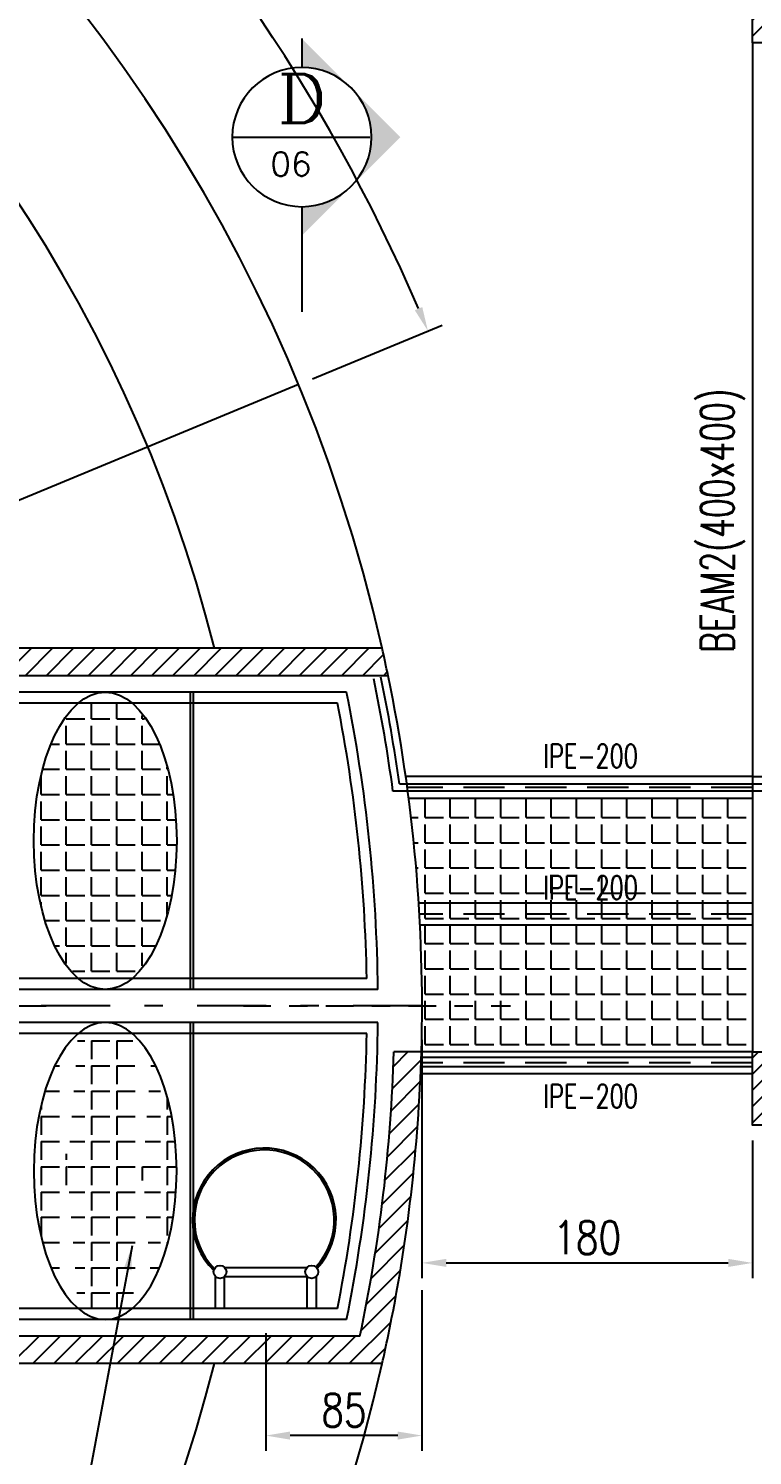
# Model space of a CAD drawing. Extents: x 0 to 9506, y 0 to 789.
# Drawn here: x 9394.72 to 9398.67, y 774.37 to 782.14 of the extents above; entities that cross this region are included whole.
import ezdxf
from ezdxf.enums import TextEntityAlignment as Align

# ---------------------------------------------------------------- set-up
doc = ezdxf.new("R2010")
doc.units = 0
doc.header["$LTSCALE"] = 3
doc.header["$MEASUREMENT"] = 0
for name, pattern in [('DASHDOT', [1, 0.5, -0.25, 0, -0.25]), ('DASHED2', [0.375, 0.25, -0.125]), ('HIDDEN', [0.375, 0.25, -0.125])]:
    doc.linetypes.add(name, pattern=pattern)
doc.layers.get('DEFPOINTS').update_dxf_attribs({"linetype": 'CONTINUOUS'})
for name, color, linetype in [('1', 1, 'CONTINUOUS'), ('1WALL', 3, 'CONTINUOUS'), ('2', 2, 'CONTINUOUS'), ('CUT', 1, 'DASHED2'), ('hid', 1, 'HIDDEN'), ('SEC.', 5, 'CONTINUOUS')]:
    doc.layers.add(name, color=color, linetype=linetype)
doc.styles.add('ROMANC', font='romanc.shx')
doc.styles.add('ROMANS', font='ROMANS.shx', dxfattribs={"width": 0.8})
doc.dimstyles.new('100 GHA', dxfattribs={"dimtxt": 0.135, "dimasz": 0.11, "dimexe": 0.06, "dimexo": 0.06, "dimgap": 0.025, "dimtad": 1, "dimdec": 0, "dimlfac": 100, "dimzin": 0, "dimdsep": 46, "dimtxsty": 'ROMANS', "dimcen": 0.5, "dimclrd": 1, "dimclre": 1, "dimclrt": 2, "dimadec": 0, "dimazin": 0, "dimtfac": 1, "dimtdec": 0, "dimtmove": 2, "dimatfit": 3, "dimfxl": 0.15, "dimtolj": 1, "dimtzin": 0, "dimlwd": -1, "dimlwe": -1, "dimarcsym": 0})

# ---------------------------------------------------------------- blocks, each defined once
blk = doc.blocks.new('*D78')
at = {"layer": '1WALL', "color": 1, "transparency": 16777216}
for p, q in [((9384.597502004393, 785.0702962304617), (9384.305155942202, 785.7760820587105)), ((9396.270335532601, 780.2352502717563), (9396.976121360849, 780.5275963339477))]:
    blk.add_line(p, q, dxfattribs=at)
blk.add_arc((9388.016395789145, 776.8163564870101), 9.613937075570224, 23.28668106972116, 111.7133189302769, dxfattribs=at)
for points in [[(9384.467876659737, 785.7277693277474), (9384.451318053909, 785.7685346631815), (9384.33730135052, 785.69847617798)], [(9396.86743232595, 780.6256117397284), (9396.826898178359, 780.6084949970736), (9396.898515480118, 780.495450925629)]]:
    blk.add_solid(points, dxfattribs=at)
at = {"layer": 'DEFPOINTS', "color": 0, "transparency": 16777216}
for p in [(9384.629647412714, 784.9926903497312), (9393.86898986167, 784.4436055792626), (9385.88555906102, 781.9606514152492), (9396.19272965187, 780.2031048634371), (9393.160690717388, 778.9471932151328)]:
    blk.add_point(p, dxfattribs=at)
at = {"layer": '1WALL', "color": 2, "transparency": 16777216, "insert": (9391.748300541434, 785.8259715534668), "char_height": 0.18, "attachment_point": 5, "rotation": 337.49999999999693, "style": 'ROMANS'}
blk.add_mtext('\\A1;90°', dxfattribs=at)
blk = doc.blocks.new('*D82')
at = {"layer": '1WALL', "color": 1, "transparency": 16777216}
for p, q in [((9396.865830799357, 776.6323564870155), (9396.865830799357, 775.3314992099228)), ((9398.666395692033, 776.0821587543165), (9398.666395692033, 775.3314992099228)), ((9396.997830799357, 775.4154992099227), (9398.534395692033, 775.4154992099227))]:
    blk.add_line(p, q, dxfattribs=at)
for points in [[(9396.997830799357, 775.4374992099227), (9396.997830799357, 775.3934992099227), (9396.865830799357, 775.4154992099227)], [(9398.534395692033, 775.4374992099227), (9398.534395692033, 775.3934992099227), (9398.666395692033, 775.4154992099227)]]:
    blk.add_solid(points, dxfattribs=at)
at = {"layer": 'DEFPOINTS', "color": 0, "transparency": 16777216}
for p in [(9396.865830799357, 776.7163564870154), (9398.666395692033, 776.1661587543165), (9398.666395692033, 775.4154992099227)]:
    blk.add_point(p, dxfattribs=at)
at = {"layer": '1WALL', "color": 2, "transparency": 16777216, "insert": (9397.766113245696, 775.5534992099227), "char_height": 0.18, "attachment_point": 5, "style": 'ROMANS'}
blk.add_mtext('\\A1;180', dxfattribs=at)
blk = doc.blocks.new('*D338')
at = {"layer": '1WALL', "color": 1, "transparency": 16777216}
for p, q in [((9396.865830799357, 775.2675174750566), (9396.865830799357, 774.3903026232077)), ((9396.01567466161, 775.032356487007), (9396.01567466161, 774.3903026232077)), ((9396.733830799358, 774.4743026232077), (9396.14767466161, 774.4743026232077))]:
    blk.add_line(p, q, dxfattribs=at)
for points in [[(9396.14767466161, 774.4963026232077), (9396.14767466161, 774.4523026232076), (9396.01567466161, 774.4743026232077)], [(9396.733830799358, 774.4963026232077), (9396.733830799358, 774.4523026232076), (9396.865830799357, 774.4743026232077)]]:
    blk.add_solid(points, dxfattribs=at)
at = {"layer": 'DEFPOINTS', "color": 0, "transparency": 16777216}
for p in [(9396.865830799357, 775.3515174750565), (9396.01567466161, 775.1163564870069), (9396.01567466161, 774.4743026232077)]:
    blk.add_point(p, dxfattribs=at)
at = {"layer": '1WALL', "color": 2, "transparency": 16777216, "insert": (9396.440752730483, 774.6123026232077), "char_height": 0.18, "attachment_point": 5, "style": 'ROMANS'}
blk.add_mtext('\\A1;85', dxfattribs=at)
blk = doc.blocks.new('SEC-1')
at = {"layer": 'SEC.'}
h = blk.add_hatch(color=9, dxfattribs=at)
h.paths.add_polyline_path([(-81.65216560798581, 0), (-40.82608280386192, -40.8260828043276, -0.4142135623731522), (-40.82608280386192, 40.8260828043567)])
h.paths.add_polyline_path([(-40.82608280386192, -40.8260828043276), (0, -81.6521656086843), (0, -57.73679999960586, -0.1989123673796554)])
h.paths.add_polyline_path([(-40.82608280386192, 40.8260828043567, -0.1989123673796816), (0, 57.73679999963497), (0, 81.65216560679255)])
at = {"layer": 'SEC.', "color": 9}
blk.add_line((0, 81.65216560679255), (0, 57.73679999998421), dxfattribs=at)
at = {"layer": 'SEC.', "color": 4}
blk.add_line((0, -57.73680000001331), (0, -144.9756075136829), dxfattribs=at)
blk.add_circle((0, 0), 57.73679999999998, dxfattribs=at)

msp = doc.modelspace()

# ---------------------------------------------------------------- hatches: boundary and pattern name
at = {"layer": '1WALL'}
h = msp.add_hatch(dxfattribs=at)
h.set_pattern_fill('ANSI31', color=1, scale=0.5, style=0)
h.set_pattern_definition([(45, (173.9669963695997, 55.50006303239866), (-0.04419417382415922, 0.04419417382415922), [])])
h.paths.add_polyline_path([(9398.666382807503, 782.4661525556), (9399.0663828075, 782.4661533306132), (9399.066383582509, 782.0661533306127), (9398.666383582511, 782.066152555605)])
h.paths.add_polyline_path([(9402.366382807491, 782.4661597244419), (9402.766382807493, 782.4661604994542), (9402.7663835825, 782.0661604994546), (9402.366383582503, 782.0661597244432)])
h.paths.add_polyline_path([(9398.666394917025, 776.5661587543134), (9399.066394917027, 776.5661595293238), (9399.066395692033, 776.1661595293251), (9398.666395692035, 776.1661587543156)])
h.paths.add_polyline_path([(9402.366394917019, 776.5661659231516), (9402.766394917015, 776.5661666981639), (9402.766395692026, 776.1661666981643), (9402.36639569203, 776.166165923152)])
h = msp.add_hatch(dxfattribs=at)
h.set_pattern_fill('ANSI31', color=1, scale=0.65, style=0)
h.set_pattern_definition([(45, (45.59462614780205, 36.570587305034), (-0.05745242597140698, 0.05745242597140699), [])])
edge = h.paths.add_edge_path()
edge.add_line((9396.648892531419, 774.8663564870068), (9390.922854115011, 774.8663564870068))
edge.add_arc((9388.016395789145, 776.8163564870067), 3.5, 33.85843665946493, 326.1415633405381, ccw=False)
edge.add_line((9390.922854115011, 778.7663564870068), (9396.648892531419, 778.7663564870066))
edge.add_arc((9388.016395789145, 776.8163564870067), 8.849999999998545, 11.735257474457626, 12.728943872678883, ccw=False)
edge.add_line((9396.681411657877, 778.6163564870067), (9390.84172762743, 778.6163564870068))
edge.add_arc((9388.016395789145, 776.8163564870067), 3.35, 32.50093917708018, 327.4990608229198)
edge.add_line((9390.84172762743, 775.0163564870068), (9396.528152364472, 775.0163564870068))
edge.add_arc((9388.016395789145, 776.8163564870067), 8.699999999998544, 348.0594560391999, 358.3520401327569)
edge.add_line((9396.712797406606, 776.5661587543143), (9396.862858421176, 776.5661587543143))
edge.add_arc((9388.016395789145, 776.8163564870067), 8.849999999998545, 348.2647425259516, 358.3799791660043, ccw=False)
edge.add_arc((9388.016395789145, 776.8163564870067), 8.849999999998545, 347.2710561273212, 348.2647425255424, ccw=False)
h = msp.add_hatch(dxfattribs=at)
h.set_pattern_fill('ANGLE', color=1, scale=0.5, style=0)
h.set_pattern_definition([(0, (28.29074500456954, -178.2063501614336), (0, 0.1375), [0.1, -0.0375]), (90, (28.29074500456954, -178.2063501614336), (-0.1375, 8.419446744138055e-18), [0.1, -0.0375])])
edge = h.paths.add_edge_path()
edge.add_ellipse((9395.14013738307, 777.7163564870066), major_axis=(0, 0.8099999999999454), ratio=0.4807829333225694, start_angle=202.1916065663275, end_angle=337.8083934336755)
edge.add_line((9395.287228676598, 778.4663564870066), (9394.993046089543, 778.4663564870066))
edge.add_ellipse((9395.14013738307, 777.7163564870066), major_axis=(0, 0.8099999999999454), ratio=0.4807829333225694, start_angle=22.19160656632447, end_angle=157.8083934336725)
edge.add_line((9394.993046089543, 776.9663564870068), (9395.287228676598, 776.9663564870068))
h = msp.add_hatch(dxfattribs=at)
h.set_pattern_fill('ANGLE', color=1, scale=0.5, style=0)
h.set_pattern_definition([(0, (143.1328125917498, 79.34313611250286), (0, 0.1375), [0.1, -0.0375]), (90, (143.1328125917498, 79.34313611250286), (-0.1375, 8.419446744138055e-18), [0.1, -0.0375])])
h.paths.add_polyline_path([(9396.793983421732, 777.9461597230697, -0.03909124558334267), (9396.86285842087, 776.5661587543143), (9398.666394917023, 776.5661587543143), (9398.666392073088, 777.94615972307)])
h = msp.add_hatch(dxfattribs=at)
h.set_pattern_fill('ANGLE', color=1, scale=0.5, style=0)
h.set_pattern_definition([(0, (28.29074500456954, 1731.839063135447), (0, -0.1375), [0.1, -0.0375]), (270, (28.29074500456954, 1731.839063135447), (-0.1375, -8.419446744138055e-18), [0.1, -0.0375])])
edge = h.paths.add_edge_path()
edge.add_ellipse((9395.14013738307, 775.9163564870066), major_axis=(0, -0.8099999999999454), ratio=0.4807829333225694, start_angle=22.19160656632448, end_angle=157.8083934336725, ccw=False)
edge.add_line((9395.287228676598, 775.1663564870066), (9394.993046089543, 775.1663564870066))
edge.add_ellipse((9395.14013738307, 775.9163564870066), major_axis=(0, -0.8099999999999454), ratio=0.4807829333225694, start_angle=202.1916065663275, end_angle=337.8083934336755, ccw=False)
edge.add_line((9394.993046089543, 776.6663564870064), (9395.287228676598, 776.6663564870064))

# ---------------------------------------------------------------- linework, layer by layer
at = {"layer": '1', "linetype": 'HIDDEN', "ltscale": 35}
for p, q in [((9395.79067466161, 775.3913564870072), (9396.240674661609, 775.3913564870072)), ((9395.79067466161, 775.3413564870071), (9396.240674661609, 775.3413564870071))]:
    msp.add_line(p, q, dxfattribs=at)
for centre, radius, start, end in [((9396.00710459028, 775.6505444434972), 0.3909059982528852, 317.4319604208591, 225.0837132331826), ((9396.007030245113, 775.6506451140376), 0.380815936233896, 317.5662257099912, 224.427785645861)]:
    msp.add_arc(centre, radius, start, end, dxfattribs=at)
at = {"layer": '1WALL'}
for p, q in [((9396.19272965187, 780.2031048634374), (9391.249974152934, 778.155748500287)), ((9396.40567466161, 778.4663564870067), (9391.103060655956, 778.4663564870066)), ((9398.666394917023, 778.0661597230699), (9396.777702305362, 778.0661597230701)), ((9398.666394917023, 777.94615972307), (9396.793983421732, 777.9461597230697)), ((9398.666393371392, 777.3761663106549), (9396.848672560245, 777.3761663106551)), ((9398.666393371392, 777.256166310655), (9396.855460633291, 777.2561663106546)), ((9396.56507989841, 776.9663564870067), (9391.513180026126, 776.9663564870067)), ((9396.56507989841, 776.6663564870067), (9391.513180026126, 776.6663564870067)), ((9398.666394917023, 776.5661587543143), (9396.86285842087, 776.5661587543143)), ((9398.666394917023, 776.4461587543144), (9396.858649666901, 776.4461587543143)), ((9396.40567466161, 775.1663564870067), (9391.103060655956, 775.1663564870066))]:
    msp.add_line(p, q, dxfattribs=at)
at = {"layer": '1WALL', "color": 4}
for p, q in [((9396.648892531419, 778.7663564870066), (9390.922854115011, 778.7663564870068)), ((9396.681411657877, 778.6163564870067), (9390.84172762743, 778.6163564870068)), ((9396.862858421176, 776.5661587543143), (9396.712797406606, 776.5661587543143)), ((9396.528152364472, 775.0163564870068), (9390.84172762743, 775.0163564870068)), ((9396.648892531419, 774.8663564870068), (9390.922854115011, 774.8663564870068))]:
    msp.add_line(p, q, dxfattribs=at)
at = {"layer": '1WALL', "color": 1}
for p, q in [((9396.454879065242, 778.5263564870065), (9391.00127434614, 778.5263564870065)), ((9396.625925393018, 776.9063564870069), (9391.455218261963, 776.9063564870066)), ((9391.516395789144, 776.8163564870049), (9394.817943669561, 776.8163564870067)), ((9396.625925393018, 776.7263564870066), (9391.455218261963, 776.7263564870068)), ((9396.454879065242, 775.1063564870069), (9391.00127434614, 775.1063564870069))]:
    msp.add_line(p, q, dxfattribs=at)
at = {"layer": '1WALL', "color": 251}
for p, q in [((9395.605729297498, 776.9063564870069), (9395.605729297498, 778.5263564870065)), ((9395.620729297498, 776.9063564870069), (9395.620729297498, 778.5263564870065)), ((9395.605729297498, 775.106356487007), (9395.605729297497, 776.7263564870066)), ((9395.620729297498, 775.106356487007), (9395.620729297496, 776.7263564870066))]:
    msp.add_line(p, q, dxfattribs=at)
at = {"layer": '1WALL', "color": 1, "linetype": 'DASHDOT', "ltscale": 0.25}
msp.add_line((9396.866395789144, 776.8163564870067), (9378.166395789147, 776.8163564870067), dxfattribs=at)
msp.add_line((9396.866395789144, 776.8163564870067), (9378.166395789147, 776.8163564870067), dxfattribs=at)
at = {"layer": '1WALL', "color": 1, "linetype": 'DASHDOT', "ltscale": 0.1}
msp.add_line((9395.892858267542, 776.8163564870067), (9397.348600327454, 776.8163564870066), dxfattribs=at)
at = {"layer": '1WALL', "color": 4}
for points in [[(9398.666382807502, 782.4661587542988), (9399.066382807498, 782.466159529312), (9399.066383582507, 782.0661595293114), (9398.66638358251, 782.0661587543037), (9398.666382807502, 782.4661587542988)], [(9398.666394917023, 776.5661587543143), (9399.066394917025, 776.5661595293248), (9399.06639569203, 776.1661595293251), (9398.666395692033, 776.1661587543165), (9398.666394917023, 776.5661587543143)]]:
    msp.add_lwpolyline(points, dxfattribs=at)
at = {"layer": '1WALL', "color": 2}
for radius, start, end in [(8.849999999998545, 12.7289438731229, 347.2710561268771), (8.849999999998545, 12.7289438731229, 347.2710561273211), (7.961169337500905, 14.17822249137397, 345.821777508626)]:
    msp.add_arc((9388.016395789145, 776.8163564870067), radius, start, end, dxfattribs=at)
at = {"layer": '1WALL', "color": 4}
for radius, start, end in [(8.849999999998545, 11.73525747445763, 12.72894387267884), (8.699999999998544, 348.0594560391999, 358.3520401327569), (8.849999999998545, 348.2647425259516, 358.3799791660043), (8.849999999998545, 347.2710561273211, 348.2647425255424)]:
    msp.add_arc((9388.016395789145, 776.8163564870067), radius, start, end, dxfattribs=at)
at = {"layer": '1WALL'}
for radius, start, end in [(8.849999999998545, 358.3799791659482, 11.73525747445763), (8.549999999998544, 1.005240685431704, 11.12688833618963), (8.549999999998544, 348.8731116638104, 358.9947593145683)]:
    msp.add_arc((9388.016395789145, 776.8163564870067), radius, start, end, dxfattribs=at)
at = {"layer": '1WALL', "color": 1}
for start, end in [(0.5989214943785616, 11.45546942641952), (348.5445305735871, 359.4010785056215)]:
    msp.add_arc((9388.016395789145, 776.8163564870067), 8.609999999998545, start, end, dxfattribs=at)
at = {"layer": '1WALL', "color": 2}
msp.add_ellipse((9395.14013738307, 777.7163564870066), major_axis=(0, 0.8099999999999454), ratio=0.4807829333225694, dxfattribs=at)
at = {"layer": '1WALL', "color": 2, "extrusion": (0, 0, -1)}
msp.add_ellipse((9395.14013738307, 775.9163564870066), major_axis=(0, -0.8099999999999454), ratio=0.4807829333225694, dxfattribs=at)
at = {"layer": '2'}
msp.add_line((9398.666391825793, 778.0661587543093), (9400.666391332601, 778.0661626293546), dxfattribs=at)
at = {"layer": '2', "color": 1}
for p, q in [((9400.846391487603, 777.9861629781091), (9396.708028060102, 777.9861549599285)), ((9396.74293243924, 778.0261738669956), (9399.106391660902, 778.0261738669956)), ((9396.86285842087, 776.5361587543143), (9398.666394917023, 776.5361587543143)), ((9396.86285842087, 776.4861587543144), (9398.666394917023, 776.4861587543144))]:
    msp.add_line(p, q, dxfattribs=at)
at = {"layer": '2', "ltscale": 35}
for p, q in [((9395.740674661609, 775.1663564870066), (9395.740674661609, 775.3413564870071)), ((9395.79067466161, 775.1663564870066), (9395.79067466161, 775.3413564870071)), ((9396.240674661609, 775.1663564870066), (9396.240674661609, 775.3413564870071)), ((9396.29067466161, 775.1663564870066), (9396.29067466161, 775.3413564870071))]:
    msp.add_line(p, q, dxfattribs=at)
at = {"layer": '2'}
msp.add_lwpolyline([(9398.66638358251, 782.0661587543037), (9398.666394917023, 776.5661587543143)], dxfattribs=at)
at = {"layer": '2', "ltscale": 35}
for centre in [(9395.76567466161, 775.3663564870071), (9396.26567466161, 775.3663564870071)]:
    msp.add_circle(centre, 0.03535533905932739, dxfattribs=at)
at = {"layer": '2', "color": 1}
for radius, start in [(8.769999999998547, 7.665321878728226), (8.809999999998546, 7.892980748795728)]:
    msp.add_arc((9388.016395789145, 776.8163564870067), radius, start, 11.73525747445763, dxfattribs=at)
at = {"layer": 'CUT'}
msp.add_line((9395.832267857642, 781.5523794907945), (9396.591006392042, 781.5523794907945), dxfattribs=at)
at = {"layer": 'hid', "color": 2, "ltscale": 0.3}
for p, q in [((9398.666394917023, 778.0061597230699), (9396.786051897536, 778.0061597230699)), ((9398.666393371392, 777.3161663106549), (9396.852270965956, 777.3161663106549)), ((9398.666394917023, 776.5061587543144), (9396.860957811463, 776.5061587543144))]:
    msp.add_line(p, q, dxfattribs=at)

# ---------------------------------------------------------------- block references
at = {"layer": 'CUT', "xscale": -0.006570666666448233, "yscale": 0.006570666666448233, "zscale": 0.006570666666666668}
msp.add_blockref('SEC-1', (9396.211637124843, 781.5523794907945), dxfattribs=at)

# ---------------------------------------------------------------- texts
at = {"layer": '1WALL', "color": 3, "style": 'ROMANS', "width": 0.7}
msp.add_text('BEAM2(400x400)', height=0.18, rotation=90, dxfattribs=at).set_placement((9398.564354636246, 778.7407245134334))
for p in [(9397.52759929133, 778.114727399143), (9397.527597745699, 777.3972673296004), (9397.52759929133, 776.2600227846455)]:
    msp.add_text('IPE-200', height=0.128, dxfattribs=at).set_placement(p)
at = {"layer": 'CUT', "color": 4, "style": 'ROMANC', "width": 1.1}
msp.add_text('D', height=0.2644693333333333, dxfattribs=at).set_placement((9396.21388307316, 781.7621988022579), align=Align.MIDDLE)
at = {"layer": 'CUT', "color": 1, "style": 'ROMANS'}
msp.add_text('06', height=0.1300992, dxfattribs=at).set_placement((9396.040809773729, 781.3401037711005))

# ---------------------------------------------------------------- dimensions: what is measured, and where the dimension line sits
at = {"layer": '1WALL'}
dim = msp.add_angular_dim_2l(base=(9393.86898986167, 784.4436055792626), line1=((9396.19272965187, 780.2031048634374), (9393.160690717388, 778.947193215133)), line2=((9384.629647412714, 784.992690349731), (9385.88555906102, 781.9606514152495)), dimstyle='100 GHA', override={"dimscale": 1.2, "dimtxt": 0.15, "dimexe": 0.07, "dimexo": 0.07, "dimgap": 0.04, "dimzin": 12, "dimadec": 1, "dimazin": 3, "dimfxl": 0.5}, dxfattribs=at)
dim.commit()
dim.dimension.update_dxf_attribs({"geometry": '*D78', "text_midpoint": (9391.748300541434, 785.8259715534668)})
for base, p1, p2, picture, middle in [((9398.666395692033, 775.4154992099227), (9396.865830799357, 776.7163564870154), (9398.666395692033, 776.1661587543165), '*D82', (9397.766113245696, 775.5534992099227)), ((9396.01567466161, 774.4743026232077), (9396.865830799357, 775.3515174750565), (9396.01567466161, 775.1163564870069), '*D338', (9396.440752730483, 774.6123026232077))]:
    dim = msp.add_linear_dim(base=base, p1=p1, p2=p2, dimstyle='100 GHA', override={"dimscale": 1.2, "dimtxt": 0.15, "dimexe": 0.07, "dimexo": 0.07, "dimgap": 0.04, "dimzin": 12, "dimadec": 1, "dimazin": 3, "dimfxl": 0.5}, dxfattribs=at)
    dim.commit()
    dim.dimension.update_dxf_attribs({"geometry": picture, "text_midpoint": middle})

# ---------------------------------------------------------------- leaders
msp.add_leader([(9395.286554421702, 775.5087300206635), (9395.026726494598, 774.1153566353007), (9394.404995383517, 774.1153566353007)], dimstyle='100 GHA', override={"dimscale": 1.2, "dimtxt": 0.15, "dimexe": 0.07, "dimexo": 0.07, "dimgap": 0.04, "dimzin": 12, "dimadec": 1, "dimazin": 3, "dimfxl": 0.5}, dxfattribs=at)

doc.saveas('drawing.dxf')
